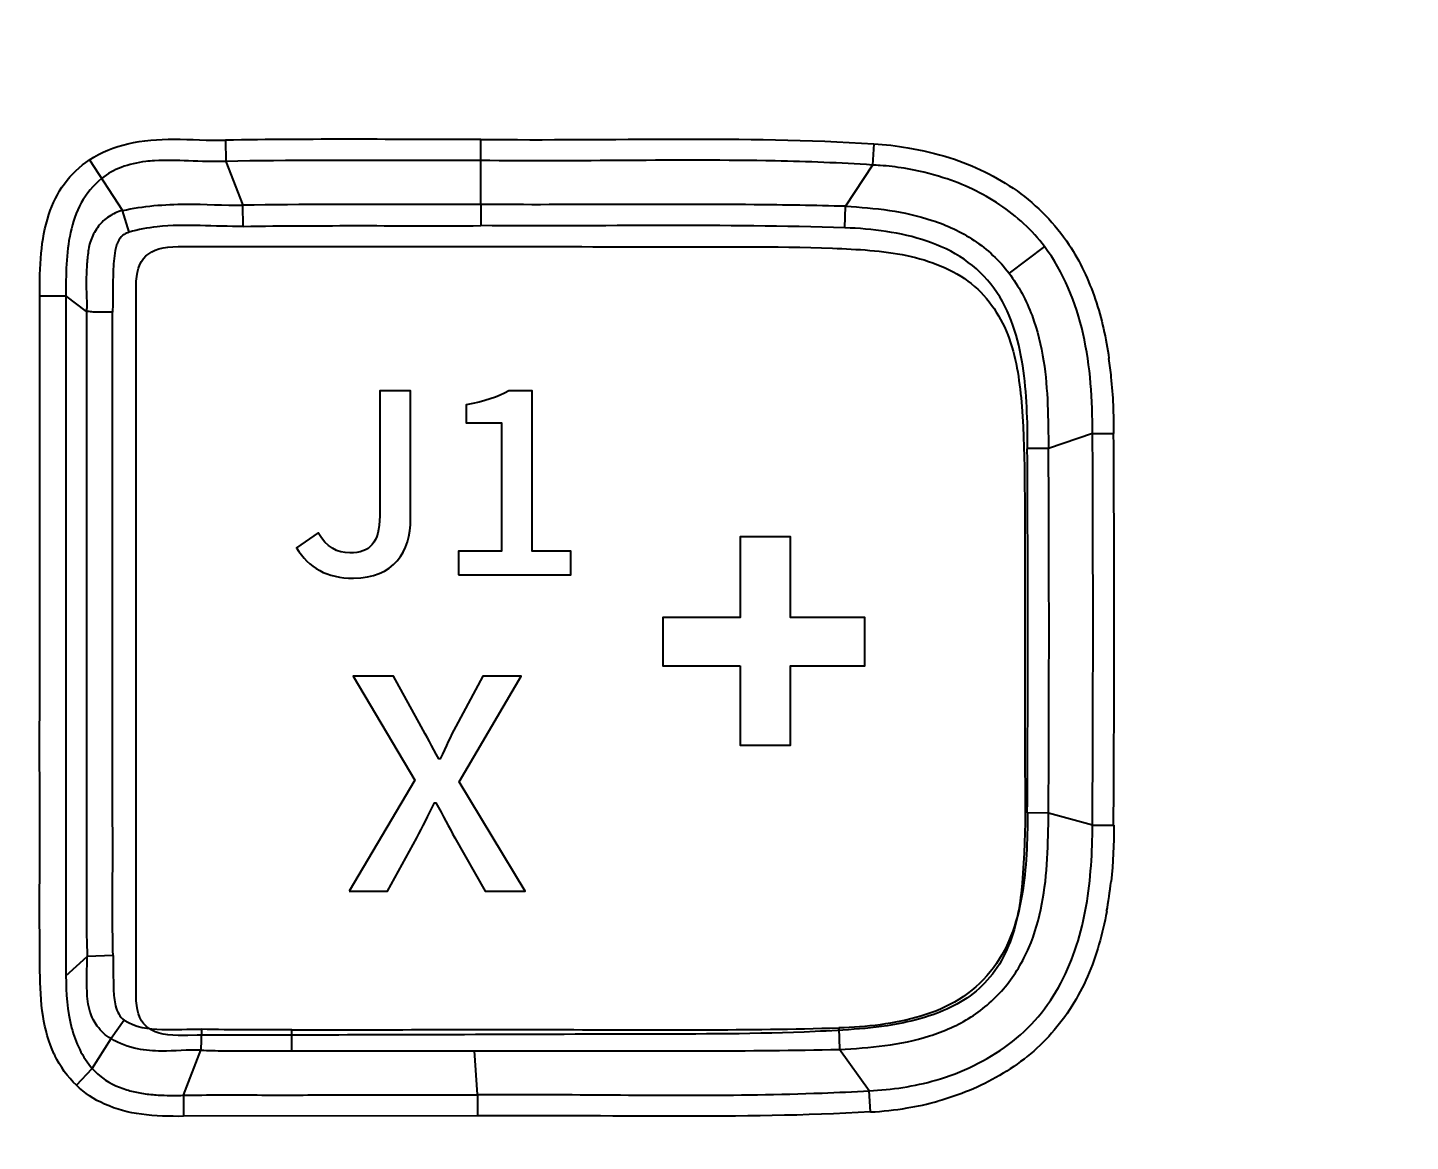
# Model space of a CAD drawing. Header units: millimetres. Extents: x 4086 to 8300, y 123 to 1549.
# Drawn here: x 7001.11 to 7017.53, y 1058.76 to 1071.99 of the extents above; entities that cross this region are included whole.
import ezdxf

# ---------------------------------------------------------------- set-up
doc = ezdxf.new("R2010")
doc.units = ezdxf.units.MM
for name, color, linetype in [('00_COMPONENTS', 7, 'Continuous'), ('layer 1', 7, 'Continuous'), ('layer 4', 7, 'Continuous'), ('尺寸', 3, 'Continuous')]:
    doc.layers.add(name, color=color, linetype=linetype)
doc.styles.add('思源黑', font='SourceHanSansCN-Normal.ttf')
doc.dimstyles.get("Standard").update_dxf_attribs({"dimscale": 6, "dimtxt": 7, "dimasz": 3, "dimexe": 0.18, "dimexo": 0.0625, "dimgap": 0.8, "dimtad": 1, "dimtoh": 1, "dimdec": 1, "dimzin": 0, "dimdsep": 46, "dimtxsty": '思源黑', "dimcen": 0.09, "dimclrd": 256, "dimclre": 256, "dimclrt": 256, "dimadec": 0, "dimazin": 2, "dimtfac": 1, "dimtdec": 1, "dimtofl": 0, "dimtmove": 0, "dimatfit": 3, "dimfxl": 1, "dimtolj": 1, "dimtzin": 0, "dimarcsym": 0})

# ---------------------------------------------------------------- blocks, each defined once
blk = doc.blocks.new('*D485')
at = {"layer": 'Defpoints', "color": 0}
for p in [(7014.166, 1113.468), (7016.427, 954.612), (7106.931, 954.612)]:
    blk.add_point(p, dxfattribs=at)
at = {"layer": '尺寸', "lineweight": -2}
for p, q in [((7014.354, 1113.468), (7107.471, 1113.468)), ((7106.931, 1104.468), (7106.931, 963.612)), ((7016.615, 954.612), (7107.471, 954.612))]:
    blk.add_line(p, q, dxfattribs=at)
at = {"layer": '尺寸'}
for points in [[(7108.431, 1104.468), (7105.431, 1104.468), (7106.931, 1113.468)], [(7105.431, 963.612), (7108.431, 963.612), (7106.931, 954.612)]]:
    blk.add_solid(points, dxfattribs=at)
at = {"layer": '尺寸', "insert": (7084.808, 1054.965), "char_height": 21, "attachment_point": 5, "rotation": 90, "style": '思源黑'}
blk.add_mtext('\\A1;158.9', dxfattribs=at)

msp = doc.modelspace()

# ---------------------------------------------------------------- linework, layer by layer
at = {"layer": '00_COMPONENTS', "color": 7, "linetype": 'Continuous'}
for p, q in [((7003.456, 1070.654), (7003.461, 1070.403)), ((7006.489, 1070.413), (7006.49, 1070.664)), ((7011.159, 1070.612), (7011.143, 1070.359)), ((7001.842, 1070.42), (7002.233, 1069.818)), ((7003.461, 1070.403), (7003.665, 1069.882)), ((7006.489, 1069.89), (7006.489, 1070.413)), ((7011.143, 1070.359), (7010.824, 1069.869)), ((7002.311, 1069.56), (7002.233, 1069.818)), ((7003.669, 1069.631), (7003.665, 1069.882)), ((7006.489, 1069.89), (7006.489, 1069.639)), ((7010.815, 1069.613), (7010.824, 1069.869))]:
    msp.add_line(p, q, dxfattribs=at)
at = {"layer": '00_COMPONENTS', "linetype": 'Continuous'}
for p, q in [((7013.187, 1069.391), (7012.766, 1069.074)), ((7001.25, 1068.804), (7001.561, 1068.804)), ((7001.805, 1068.621), (7001.561, 1068.804)), ((7013.758, 1067.17), (7013.235, 1066.991)), ((7013.758, 1067.17), (7014.009, 1067.171)), ((7013.235, 1066.991), (7012.984, 1066.99)), ((7013.235, 1062.661), (7012.984, 1062.663)), ((7013.757, 1062.517), (7013.235, 1062.661)), ((7013.757, 1062.517), (7014.008, 1062.515)), ((7001.562, 1060.729), (7001.814, 1060.958)), ((7002.121, 1060.967), (7001.814, 1060.958)), ((7002.254, 1060.202), (7002.098, 1059.981)), ((7003.172, 1060.092), (7003.165, 1059.844)), ((7004.247, 1059.836), (7004.247, 1060.087)), ((7010.744, 1060.109), (7010.751, 1059.853)), ((7001.875, 1059.625), (7002.098, 1059.981)), ((7002.957, 1059.308), (7003.165, 1059.844)), ((7006.45, 1059.316), (7006.416, 1059.836)), ((7011.105, 1059.362), (7010.751, 1059.853)), ((7001.686, 1059.427), (7001.875, 1059.625)), ((7002.957, 1059.308), (7002.96, 1059.058)), ((7006.45, 1059.316), (7006.452, 1059.064)), ((7011.119, 1059.11), (7011.105, 1059.362)), ((7006.452, 1059.062), (7002.96, 1059.058))]:
    msp.add_line(p, q, dxfattribs=at)
at = {"layer": '00_COMPONENTS', "color": 7, "linetype": 'Continuous'}
for centre, radius, start, end in [((7010.981, 1066.929), 3.434, 85.7752, 87.2922), ((7010.987, 1066.999), 3.364, 80.8991, 85.7885)]:
    msp.add_arc(centre, radius, start, end, dxfattribs=at)
at = {"layer": '00_COMPONENTS', "linetype": 'Continuous'}
for centre, radius, start, end in [((7008.614, 1067.282), 5.396, 5.9473, 8.3094), ((7008.129, 1067.238), 5.883, 359.3483, 5.8815), ((6578.442, 1064.934), 435.322, 359.68181, 0.29428), ((6585.395, 1064.918), 428.62, 359.67875, 0.30116), ((6609.156, 1064.856), 403.833, 359.68877, 0.30271), ((6616.051, 1064.838), 397.19, 359.68607, 0.31066), ((7009.127, 1062.37), 4.879, 349.6068, 353.8442), ((7002.687, 1060.39), 1.396, 205.0854, 205.8625), ((7005.316, 1570.345), 510.51, 269.88002, 270.12343), ((7009.574, 1084.664), 25.348, 272.1929, 273.4632), ((7010.974, 1062.686), 3.576, 279.3191, 285.3459), ((7010.888, 1063.222), 4.119, 273.2248, 279.303)]:
    msp.add_arc(centre, radius, start, end, dxfattribs=at)
at = {"layer": '00_COMPONENTS', "color": 7, "linetype": 'Continuous'}
for points, knots in [([(6896.534, 959.912), (6900.632, 959.912), (6908.829, 959.912), (6921.124, 959.912), (6933.42, 959.912), (6945.715, 959.912), (6958.011, 959.912), (6968.257, 959.912), (6976.454, 959.912), (6982.602, 959.912), (6988.75, 959.912), (6994.896, 959.911), (7001.047, 959.916), (7006.169, 959.924), (7010.262, 959.995), (7013.33, 960.166), (7016.373, 960.607), (7019.316, 961.625), (7021.287, 963.36), (7022.38, 965.093), (7023.177, 966.989), (7023.749, 969.501), (7024.017, 972.564), (7024.091, 975.633), (7024.124, 978.706), (7024.148, 981.781), (7024.163, 985.884), (7024.163, 991.009), (7024.163, 999.205), (7024.163, 1009.448), (7024.163, 1021.743), (7024.163, 1034.038), (7024.163, 1046.334), (7024.163, 1058.629), (7024.163, 1068.871), (7024.163, 1077.069), (7024.163, 1082.195), (7024.148, 1086.298), (7024.123, 1089.37), (7024.091, 1092.442), (7024.016, 1095.513), (7023.749, 1098.58), (7023.065, 1101.589), (7021.682, 1104.381), (7019.314, 1106.445), (7016.387, 1107.468), (7013.342, 1107.911), (7010.265, 1108.082), (7006.166, 1108.153), (7001.045, 1108.16), (6994.897, 1108.165), (6988.75, 1108.164), (6982.602, 1108.165), (6976.454, 1108.165), (6968.257, 1108.165), (6958.011, 1108.165), (6945.715, 1108.165), (6933.42, 1108.165), (6921.124, 1108.165), (6908.829, 1108.165), (6900.632, 1108.165), (6896.534, 1108.165)], [0, 0, 0, 0, 0.031258, 0.062515, 0.093773, 0.12503, 0.156288, 0.187546, 0.203174, 0.218804, 0.234431, 0.250064, 0.265681, 0.281339, 0.289127, 0.296905, 0.304752, 0.31255, 0.3203, 0.3242, 0.328112, 0.335929, 0.343723, 0.351535, 0.359344, 0.367155, 0.374992, 0.390635, 0.406242, 0.437497, 0.468755, 0.500012, 0.53127, 0.562527, 0.593784, 0.609382, 0.625053, 0.632872, 0.640675, 0.648485, 0.656303, 0.664103, 0.671927, 0.679731, 0.68745, 0.6952, 0.703045, 0.71088, 0.718683, 0.734311, 0.749937, 0.765568, 0.781197, 0.796825, 0.812455, 0.843712, 0.87497, 0.906227, 0.937485, 0.968742, 1, 1, 1, 1]), ([(7001.358, 1069.77), (7001.401, 1069.9), (7001.523, 1070.152), (7001.727, 1070.345), (7001.842, 1070.42)], [0, 0, 0, 0, 0.500149, 1, 1, 1, 1]), ([(7002.614, 1070.41), (7002.579, 1070.408), (7002.445, 1070.396), (7002.311, 1070.367), (7002.218, 1070.331)], [0, 0, 0, 0, 0.258686, 1, 1, 1, 1]), ([(7003.461, 1070.403), (7003.313, 1070.398), (7003.031, 1070.408), (7002.748, 1070.419), (7002.614, 1070.41)], [0, 0, 0, 0, 0.523395, 1, 1, 1, 1]), ([(7006.489, 1070.413), (7006.236, 1070.412), (7005.227, 1070.412), (7004.217, 1070.417), (7003.461, 1070.403)], [0, 0, 0, 0, 0.25072, 1, 1, 1, 1]), ([(7011.143, 1070.359), (7010.759, 1070.385), (7009.207, 1070.443), (7007.655, 1070.398), (7006.489, 1070.413)], [0, 0, 0, 0, 0.248447, 1, 1, 1, 1]), ([(7012.065, 1070.445), (7012.347, 1070.354), (7012.89, 1070.095), (7013.315, 1069.66), (7013.478, 1069.414)], [0, 0, 0, 0, 0.500256, 1, 1, 1, 1]), ([(7013.187, 1069.391), (7013.041, 1069.584), (7012.672, 1069.924), (7012.221, 1070.133), (7011.985, 1070.209)], [0, 0, 0, 0, 0.494409, 1, 1, 1, 1]), ([(7002.233, 1069.818), (7002.479, 1069.873), (7002.961, 1069.912), (7003.439, 1069.881), (7003.665, 1069.882)], [0, 0, 0, 0, 0.527268, 1, 1, 1, 1]), ([(7006.489, 1069.89), (7006.254, 1069.89), (7005.313, 1069.89), (7004.372, 1069.893), (7003.665, 1069.882)], [0, 0, 0, 0, 0.249376, 1, 1, 1, 1]), ([(7010.824, 1069.869), (7010.461, 1069.879), (7009.017, 1069.902), (7007.572, 1069.884), (7006.489, 1069.89)], [0, 0, 0, 0, 0.250956, 1, 1, 1, 1]), ([(7003.669, 1069.631), (7003.328, 1069.625), (7002.87, 1069.675), (7002.419, 1069.593), (7002.311, 1069.56)], [0, 0, 0, 0, 0.750634, 1, 1, 1, 1])]:
    msp.add_open_spline(points, degree=3, knots=knots, dxfattribs=at)
for points in [[(7001.842, 1070.42), (7001.978, 1070.511), (7002.136, 1070.574), (7002.297, 1070.612)], [(7002.297, 1070.612), (7002.475, 1070.654), (7002.66, 1070.667), (7002.844, 1070.666)], [(7002.844, 1070.666), (7003.048, 1070.665), (7003.252, 1070.65), (7003.456, 1070.654)], [(7006.49, 1070.664), (7005.479, 1070.661), (7004.468, 1070.673), (7003.456, 1070.654)], [(7006.49, 1070.664), (7008.046, 1070.646), (7009.605, 1070.708), (7011.159, 1070.612)], [(7011.159, 1070.612), (7011.294, 1070.603), (7011.43, 1070.587), (7011.564, 1070.565)], [(7011.564, 1070.565), (7011.733, 1070.536), (7011.902, 1070.497), (7012.065, 1070.445)], [(7002.218, 1070.331), (7002.134, 1070.299), (7002.054, 1070.255), (7001.985, 1070.199)], [(7011.985, 1070.209), (7011.833, 1070.258), (7011.677, 1070.295), (7011.519, 1070.321)], [(7001.268, 1069.311), (7001.282, 1069.466), (7001.309, 1069.622), (7001.358, 1069.77)], [(7003.669, 1069.631), (7004.609, 1069.645), (7005.549, 1069.636), (7006.489, 1069.639)], [(7010.815, 1069.613), (7009.374, 1069.661), (7007.931, 1069.629), (7006.489, 1069.639)]]:
    msp.add_open_spline(points, degree=3, dxfattribs=at)
at = {"layer": '00_COMPONENTS', "linetype": 'Continuous'}
for points, knots in [([(7001.985, 1070.199), (7001.888, 1070.12), (7001.722, 1069.921), (7001.563, 1069.437), (7001.56, 1069.056), (7001.561, 1068.804)], [0, 0, 0, 0, 0.249623, 0.499856, 1, 1, 1, 1]), ([(7002.233, 1069.818), (7002.205, 1069.813), (7002.15, 1069.792), (7002.074, 1069.751), (7002.003, 1069.7), (7001.947, 1069.634), (7001.9, 1069.56), (7001.861, 1069.483), (7001.836, 1069.4), (7001.819, 1069.285), (7001.808, 1069.141), (7001.8, 1068.967), (7001.806, 1068.794), (7001.811, 1068.678), (7001.805, 1068.621)], [0, 0, 0, 0, 0.062458, 0.125373, 0.187454, 0.249591, 0.31233, 0.374821, 0.436961, 0.499547, 0.624908, 0.749802, 0.875042, 1, 1, 1, 1]), ([(7010.824, 1069.869), (7011.171, 1069.851), (7011.708, 1069.791), (7012.371, 1069.486), (7012.652, 1069.226), (7012.766, 1069.074)], [0, 0, 0, 0, 0.481435, 0.736498, 1, 1, 1, 1]), ([(7012.984, 1066.99), (7012.988, 1067.154), (7012.982, 1067.484), (7012.94, 1067.977), (7012.832, 1068.462), (7012.61, 1068.911), (7012.247, 1069.263), (7011.793, 1069.473), (7011.309, 1069.58), (7010.98, 1069.609), (7010.815, 1069.613)], [0, 0, 0, 0, 0.124961, 0.250026, 0.375078, 0.500074, 0.625055, 0.750064, 0.875032, 1, 1, 1, 1]), ([(7002.311, 1069.56), (7002.29, 1069.554), (7002.25, 1069.539), (7002.202, 1069.494), (7002.174, 1069.436), (7002.147, 1069.355), (7002.132, 1069.249), (7002.12, 1069.079), (7002.119, 1068.866), (7002.12, 1068.696), (7002.115, 1068.61)], [0, 0, 0, 0, 0.062605, 0.124497, 0.187052, 0.249362, 0.374587, 0.499714, 0.749523, 1, 1, 1, 1]), ([(7013.478, 1069.414), (7013.61, 1069.213), (7013.817, 1068.772), (7013.919, 1068.3), (7013.953, 1068.062)], [0, 0, 0, 0, 0.500102, 1, 1, 1, 1]), ([(7013.758, 1067.17), (7013.758, 1067.567), (7013.714, 1068.344), (7013.415, 1069.09), (7013.187, 1069.391)], [0, 0, 0, 0, 0.512578, 1, 1, 1, 1]), ([(7012.766, 1069.074), (7012.881, 1068.921), (7013.059, 1068.584), (7013.23, 1067.875), (7013.231, 1067.339), (7013.235, 1066.991)], [0, 0, 0, 0, 0.264083, 0.519233, 1, 1, 1, 1]), ([(7001.29, 1060.245), (7001.262, 1060.423), (7001.25, 1060.781), (7001.249, 1061.494), (7001.25, 1062.385), (7001.249, 1063.454), (7001.25, 1064.524), (7001.25, 1065.594), (7001.25, 1067.021), (7001.25, 1068.091), (7001.25, 1068.804)], [0, 0, 0, 0, 0.062992, 0.125246, 0.249992, 0.374983, 0.499984, 0.624988, 0.749992, 1, 1, 1, 1]), ([(7001.561, 1068.804), (7001.561, 1067.457), (7001.562, 1065.435), (7001.56, 1063.077), (7001.563, 1061.733), (7001.559, 1061.063), (7001.562, 1060.729)], [0, 0, 0, 0, 0.500658, 0.750965, 0.876088, 1, 1, 1, 1]), ([(7001.805, 1068.621), (7001.805, 1067.983), (7001.805, 1066.709), (7001.805, 1065.116), (7001.805, 1063.841), (7001.804, 1062.885), (7001.808, 1061.924), (7001.801, 1061.281), (7001.815, 1060.958)], [0, 0, 0, 0, 0.249481, 0.498968, 0.62371, 0.748487, 0.873292, 1, 1, 1, 1]), ([(7002.115, 1068.61), (7002.058, 1068.61), (7001.976, 1068.609), (7001.872, 1068.613), (7001.826, 1068.62), (7001.805, 1068.621)], [0, 0, 0, 0, 0.553281, 0.795907, 1, 1, 1, 1]), ([(7002.122, 1060.967), (7002.112, 1061.287), (7002.119, 1061.926), (7002.115, 1062.882), (7002.116, 1063.837), (7002.116, 1065.11), (7002.116, 1066.701), (7002.116, 1067.974), (7002.116, 1068.61)], [0, 0, 0, 0, 0.125615, 0.250604, 0.375517, 0.500428, 0.75021, 1, 1, 1, 1]), ([(7012.984, 1062.663), (7012.987, 1062.498), (7012.979, 1062.169), (7012.93, 1061.677), (7012.809, 1061.194), (7012.564, 1060.756), (7012.185, 1060.424), (7011.723, 1060.232), (7011.237, 1060.137), (7010.908, 1060.112), (7010.744, 1060.109)], [0, 0, 0, 0, 0.124955, 0.250014, 0.375079, 0.500047, 0.62503, 0.750066, 0.87504, 1, 1, 1, 1]), ([(7010.751, 1059.853), (7011.111, 1059.87), (7011.66, 1059.92), (7012.329, 1060.215), (7012.744, 1060.579), (7013.023, 1061.053), (7013.223, 1061.753), (7013.23, 1062.3), (7013.235, 1062.661)], [0, 0, 0, 0, 0.249564, 0.374714, 0.499795, 0.624895, 0.750064, 1, 1, 1, 1]), ([(7011.896, 1059.488), (7012.204, 1059.577), (7012.652, 1059.789), (7013.127, 1060.229), (7013.486, 1060.769), (7013.721, 1061.552), (7013.756, 1062.196), (7013.757, 1062.517)], [0, 0, 0, 0, 0.249587, 0.374886, 0.500144, 0.749949, 1, 1, 1, 1]), ([(7013.926, 1061.49), (7013.878, 1061.227), (7013.735, 1060.707), (7013.448, 1060.244), (7013.271, 1060.044)], [0, 0, 0, 0, 0.500151, 1, 1, 1, 1]), ([(7002.098, 1059.981), (7002.033, 1060.015), (7001.932, 1060.115), (7001.828, 1060.314), (7001.81, 1060.538), (7001.806, 1060.758), (7001.816, 1060.894), (7001.814, 1060.958)], [0, 0, 0, 0, 0.207157, 0.380409, 0.620713, 0.822072, 1, 1, 1, 1]), ([(7002.121, 1060.967), (7002.126, 1060.834), (7002.12, 1060.632), (7002.139, 1060.372), (7002.199, 1060.237), (7002.254, 1060.202)], [0, 0, 0, 0, 0.503038, 0.75437, 1, 1, 1, 1]), ([(7001.562, 1060.729), (7001.564, 1060.521), (7001.586, 1060.13), (7001.755, 1059.76), (7001.875, 1059.625)], [0, 0, 0, 0, 0.534354, 1, 1, 1, 1]), ([(7002.254, 1060.202), (7002.38, 1060.114), (7002.711, 1060.073), (7003.015, 1060.096), (7003.172, 1060.092)], [0, 0, 0, 0, 0.496576, 1, 1, 1, 1]), ([(7004.247, 1060.087), (7005.329, 1060.086), (7007.495, 1060.094), (7009.661, 1060.077), (7010.744, 1060.109)], [0, 0, 0, 0, 0.499683, 1, 1, 1, 1]), ([(7003.165, 1059.844), (7003.009, 1059.848), (7002.758, 1059.824), (7002.393, 1059.846), (7002.195, 1059.923), (7002.098, 1059.981)], [0, 0, 0, 0, 0.429659, 0.690363, 1, 1, 1, 1]), ([(7013.271, 1060.044), (7013.096, 1059.845), (7012.672, 1059.51), (7012.176, 1059.308), (7011.921, 1059.238)], [0, 0, 0, 0, 0.499906, 1, 1, 1, 1]), ([(7003.165, 1059.844), (7003.256, 1059.84), (7003.617, 1059.831), (7003.977, 1059.837), (7004.247, 1059.836)], [0, 0, 0, 0, 0.252541, 1, 1, 1, 1]), ([(7006.416, 1059.836), (7006.776, 1059.837), (7008.221, 1059.836), (7009.666, 1059.829), (7010.751, 1059.853)], [0, 0, 0, 0, 0.249246, 1, 1, 1, 1]), ([(7001.875, 1059.625), (7001.901, 1059.595), (7002.017, 1059.482), (7002.167, 1059.409), (7002.284, 1059.374)], [0, 0, 0, 0, 0.243979, 1, 1, 1, 1]), ([(7002.615, 1059.314), (7002.642, 1059.312), (7002.756, 1059.305), (7002.871, 1059.305), (7002.957, 1059.308)], [0, 0, 0, 0, 0.244319, 1, 1, 1, 1]), ([(7002.957, 1059.308), (7003.25, 1059.314), (7003.833, 1059.31), (7004.998, 1059.313), (7005.87, 1059.31), (7006.45, 1059.315)], [0, 0, 0, 0, 0.251387, 0.501242, 1, 1, 1, 1]), ([(7006.45, 1059.316), (7006.793, 1059.319), (7008.157, 1059.316), (7009.523, 1059.295), (7010.544, 1059.335)], [0, 0, 0, 0, 0.251205, 1, 1, 1, 1])]:
    msp.add_open_spline(points, degree=3, knots=knots, dxfattribs=at)
for points in [[(7001.25, 1068.804), (7001.25, 1068.973), (7001.252, 1069.143), (7001.268, 1069.311)], [(7014.011, 1062.515), (7014.012, 1062.292), (7014.002, 1062.068), (7013.978, 1061.847)], [(7001.422, 1059.798), (7001.356, 1059.938), (7001.314, 1060.091), (7001.29, 1060.245)], [(7004.247, 1060.087), (7003.888, 1060.088), (7003.53, 1060.082), (7003.172, 1060.092)], [(7001.686, 1059.427), (7001.58, 1059.526), (7001.494, 1059.65), (7001.43, 1059.781)], [(7002.021, 1059.203), (7001.898, 1059.258), (7001.782, 1059.333), (7001.686, 1059.427)], [(7011.105, 1059.362), (7011.372, 1059.374), (7011.64, 1059.414), (7011.896, 1059.488)], [(7002.284, 1059.374), (7002.334, 1059.358), (7002.386, 1059.346), (7002.438, 1059.337)], [(7002.438, 1059.337), (7002.496, 1059.326), (7002.555, 1059.319), (7002.615, 1059.314)], [(7002.458, 1059.082), (7002.308, 1059.103), (7002.159, 1059.141), (7002.021, 1059.203)], [(7002.96, 1059.058), (7002.793, 1059.057), (7002.624, 1059.059), (7002.458, 1059.082)], [(7011.119, 1059.11), (7009.566, 1059.021), (7008.008, 1059.076), (7006.452, 1059.064)]]:
    msp.add_open_spline(points, degree=3, dxfattribs=at)
at = {"layer": 'layer 1', "color": 49}
msp.add_open_spline([(6982.065, 1106.132), (6982.065, 1106.132), (6982.065, 961.632), (6982.065, 961.632), (6982.065, 961.632), (6982.065, 961.632), (6988.219, 961.632), (6988.219, 961.632), (6988.219, 961.632), (6992.808, 961.632), (6997.396, 961.631), (7001.985, 961.639), (7001.985, 961.639), (7004.264, 961.643), (7006.542, 961.649), (7008.82, 961.697), (7008.82, 961.697), (7010.628, 961.736), (7012.443, 961.801), (7014.235, 962.06), (7014.235, 962.06), (7015.941, 962.307), (7017.943, 962.825), (7019.258, 963.998), (7019.258, 963.998), (7020.536, 965.138), (7021.24, 966.945), (7021.601, 968.579), (7021.601, 968.579), (7021.878, 969.83), (7021.993, 971.113), (7022.07, 972.39), (7022.07, 972.39), (7022.209, 974.696), (7022.224, 977.008), (7022.235, 979.319), (7022.235, 979.319), (7022.26, 984.39), (7022.265, 989.461), (7022.265, 994.533), (7022.265, 994.533), (7022.265, 994.533), (7022.265, 1073.231), (7022.265, 1073.231), (7022.265, 1073.231), (7022.265, 1078.303), (7022.26, 1083.374), (7022.235, 1088.445), (7022.235, 1088.445), (7022.224, 1090.756), (7022.209, 1093.068), (7022.07, 1095.374), (7022.07, 1095.374), (7021.993, 1096.651), (7021.878, 1097.934), (7021.601, 1099.185), (7021.601, 1099.185), (7021.24, 1100.819), (7020.536, 1102.626), (7019.258, 1103.766), (7019.258, 1103.766), (7017.943, 1104.939), (7015.941, 1105.457), (7014.235, 1105.704), (7014.235, 1105.704), (7013.342, 1105.833), (7012.441, 1105.906), (7011.541, 1105.96), (7011.541, 1105.96), (7009.183, 1106.101), (7006.819, 1106.111), (7004.458, 1106.118), (7004.458, 1106.118), (6999.045, 1106.133), (6993.632, 1106.132), (6988.219, 1106.132), (6988.219, 1106.132), (6988.219, 1106.132), (6982.065, 1106.132), (6982.065, 1106.132)], degree=3, knots=[0, 0, 0, 0, 0.047619, 0.047619, 0.047619, 0.047619, 0.095238, 0.095238, 0.095238, 0.095238, 0.142857, 0.142857, 0.142857, 0.142857, 0.190476, 0.190476, 0.190476, 0.190476, 0.238095, 0.238095, 0.238095, 0.238095, 0.285714, 0.285714, 0.285714, 0.285714, 0.333333, 0.333333, 0.333333, 0.333333, 0.380952, 0.380952, 0.380952, 0.380952, 0.428571, 0.428571, 0.428571, 0.428571, 0.47619, 0.47619, 0.47619, 0.47619, 0.52381, 0.52381, 0.52381, 0.52381, 0.571429, 0.571429, 0.571429, 0.571429, 0.619048, 0.619048, 0.619048, 0.619048, 0.666667, 0.666667, 0.666667, 0.666667, 0.714286, 0.714286, 0.714286, 0.714286, 0.761905, 0.761905, 0.761905, 0.761905, 0.809524, 0.809524, 0.809524, 0.809524, 0.857143, 0.857143, 0.857143, 0.857143, 0.904762, 0.904762, 0.904762, 0.904762, 1, 1, 1, 1], dxfattribs=at)
at = {"layer": 'layer 4'}
for points, knots in [([(7012.918, 1067.491), (7012.893, 1067.764), (7012.862, 1068.038), (7012.768, 1068.297), (7012.768, 1068.297), (7012.677, 1068.546), (7012.528, 1068.781), (7012.318, 1068.95), (7012.318, 1068.95), (7012.105, 1069.122), (7011.83, 1069.225), (7011.552, 1069.284), (7011.552, 1069.284), (7011.261, 1069.345), (7010.967, 1069.358), (7010.667, 1069.372), (7010.667, 1069.372), (7009.98, 1069.396), (7009.292, 1069.387), (7008.604, 1069.388), (7008.604, 1069.388), (7007.212, 1069.391), (7005.82, 1069.391), (7004.428, 1069.391), (7004.428, 1069.391), (7003.85, 1069.39), (7003.472, 1069.39), (7002.894, 1069.39), (7002.894, 1069.39), (7002.541, 1069.389), (7002.395, 1069.252), (7002.395, 1068.921), (7002.395, 1068.921), (7002.395, 1066.11), (7002.395, 1063.299), (7002.395, 1060.488), (7002.395, 1060.488), (7002.395, 1060.157), (7002.542, 1060.019), (7002.896, 1060.02), (7002.896, 1060.02), (7004.096, 1060.022), (7005.097, 1060.025), (7006.297, 1060.028), (7006.297, 1060.028), (7006.998, 1060.03), (7007.698, 1060.033), (7008.398, 1060.034), (7008.398, 1060.034), (7009.086, 1060.035), (7009.775, 1060.034), (7010.462, 1060.065), (7010.462, 1060.065), (7010.814, 1060.082), (7011.168, 1060.098), (7011.513, 1060.17), (7011.513, 1060.17), (7011.749, 1060.218), (7011.98, 1060.293), (7012.186, 1060.414), (7012.186, 1060.414), (7012.293, 1060.476), (7012.391, 1060.552), (7012.475, 1060.639), (7012.475, 1060.639), (7012.565, 1060.732), (7012.639, 1060.838), (7012.698, 1060.95), (7012.698, 1060.95), (7012.822, 1061.186), (7012.879, 1061.45), (7012.909, 1061.71), (7012.909, 1061.71), (7012.98, 1062.344), (7012.951, 1062.982), (7012.954, 1063.617), (7012.954, 1063.617), (7012.956, 1064.269), (7012.954, 1064.921), (7012.952, 1065.573), (7012.952, 1065.573), (7012.95, 1066.212), (7012.963, 1066.853), (7012.918, 1067.491)], [0, 0, 0, 0, 0.045455, 0.045455, 0.045455, 0.045455, 0.090909, 0.090909, 0.090909, 0.090909, 0.136364, 0.136364, 0.136364, 0.136364, 0.181818, 0.181818, 0.181818, 0.181818, 0.227273, 0.227273, 0.227273, 0.227273, 0.272727, 0.272727, 0.272727, 0.272727, 0.318182, 0.318182, 0.318182, 0.318182, 0.363636, 0.363636, 0.363636, 0.363636, 0.409091, 0.409091, 0.409091, 0.409091, 0.454545, 0.454545, 0.454545, 0.454545, 0.5, 0.5, 0.5, 0.5, 0.545455, 0.545455, 0.545455, 0.545455, 0.590909, 0.590909, 0.590909, 0.590909, 0.636364, 0.636364, 0.636364, 0.636364, 0.681818, 0.681818, 0.681818, 0.681818, 0.727273, 0.727273, 0.727273, 0.727273, 0.772727, 0.772727, 0.772727, 0.772727, 0.818182, 0.818182, 0.818182, 0.818182, 0.863636, 0.863636, 0.863636, 0.863636, 0.909091, 0.909091, 0.909091, 0.909091, 1, 1, 1, 1]), ([(7004.977, 1065.451), (7004.663, 1065.451), (7004.447, 1065.572), (7004.301, 1065.813), (7004.301, 1065.813), (7004.301, 1065.813), (7004.558, 1065.989), (7004.558, 1065.989), (7004.558, 1065.989), (7004.657, 1065.819), (7004.784, 1065.751), (7004.936, 1065.751), (7004.936, 1065.751), (7005.171, 1065.751), (7005.289, 1065.87), (7005.289, 1066.191), (7005.289, 1066.191), (7005.289, 1066.191), (7005.289, 1067.678), (7005.289, 1067.678), (7005.289, 1067.678), (7005.289, 1067.678), (7005.657, 1067.678), (7005.657, 1067.678), (7005.657, 1067.678), (7005.657, 1067.678), (7005.657, 1066.158), (7005.657, 1066.158), (7005.657, 1066.158), (7005.657, 1065.766), (7005.454, 1065.451), (7004.977, 1065.451)], [0, 0, 0, 0, 0.111111, 0.111111, 0.111111, 0.111111, 0.222222, 0.222222, 0.222222, 0.222222, 0.333333, 0.333333, 0.333333, 0.333333, 0.444444, 0.444444, 0.444444, 0.444444, 0.555556, 0.555556, 0.555556, 0.555556, 0.666667, 0.666667, 0.666667, 0.666667, 0.777778, 0.777778, 0.777778, 0.777778, 1, 1, 1, 1]), ([(7006.225, 1065.489), (7006.225, 1065.489), (7006.225, 1065.772), (7006.225, 1065.772), (7006.225, 1065.772), (7006.225, 1065.772), (7006.736, 1065.772), (7006.736, 1065.772), (7006.736, 1065.772), (7006.736, 1065.772), (7006.736, 1067.295), (7006.736, 1067.295), (7006.736, 1067.295), (7006.736, 1067.295), (7006.317, 1067.295), (7006.317, 1067.295), (7006.317, 1067.295), (7006.317, 1067.295), (7006.317, 1067.512), (7006.317, 1067.512), (7006.317, 1067.512), (7006.536, 1067.55), (7006.691, 1067.601), (7006.825, 1067.678), (7006.825, 1067.678), (7006.825, 1067.678), (7007.101, 1067.678), (7007.101, 1067.678), (7007.101, 1067.678), (7007.101, 1067.678), (7007.101, 1065.772), (7007.101, 1065.772), (7007.101, 1065.772), (7007.101, 1065.772), (7007.558, 1065.772), (7007.558, 1065.772), (7007.558, 1065.772), (7007.558, 1065.772), (7007.558, 1065.489), (7007.558, 1065.489), (7007.558, 1065.489), (7007.558, 1065.489), (7006.225, 1065.489), (7006.225, 1065.489)], [0, 0, 0, 0, 0.083333, 0.083333, 0.083333, 0.083333, 0.166667, 0.166667, 0.166667, 0.166667, 0.25, 0.25, 0.25, 0.25, 0.333333, 0.333333, 0.333333, 0.333333, 0.416667, 0.416667, 0.416667, 0.416667, 0.5, 0.5, 0.5, 0.5, 0.583333, 0.583333, 0.583333, 0.583333, 0.666667, 0.666667, 0.666667, 0.666667, 0.75, 0.75, 0.75, 0.75, 0.833333, 0.833333, 0.833333, 0.833333, 1, 1, 1, 1]), ([(7009.573, 1064.409), (7009.573, 1064.409), (7008.651, 1064.409), (7008.651, 1064.409), (7008.651, 1064.409), (7008.651, 1064.409), (7008.651, 1064.985), (7008.651, 1064.985), (7008.651, 1064.985), (7008.651, 1064.985), (7009.573, 1064.985), (7009.573, 1064.985), (7009.573, 1064.985), (7009.573, 1064.985), (7009.573, 1065.941), (7009.573, 1065.941), (7009.573, 1065.941), (7009.573, 1065.941), (7010.17, 1065.941), (7010.17, 1065.941), (7010.17, 1065.941), (7010.17, 1065.941), (7010.17, 1064.985), (7010.17, 1064.985), (7010.17, 1064.985), (7010.17, 1064.985), (7011.051, 1064.985), (7011.051, 1064.985), (7011.051, 1064.985), (7011.051, 1064.985), (7011.051, 1064.409), (7011.051, 1064.409), (7011.051, 1064.409), (7011.051, 1064.409), (7010.17, 1064.409), (7010.17, 1064.409), (7010.17, 1064.409), (7010.17, 1064.409), (7010.17, 1063.469), (7010.17, 1063.469), (7010.17, 1063.469), (7010.17, 1063.469), (7009.573, 1063.469), (7009.573, 1063.469), (7009.573, 1063.469), (7009.573, 1063.469), (7009.573, 1064.409), (7009.573, 1064.409)], [0, 0, 0, 0, 0.076923, 0.076923, 0.076923, 0.076923, 0.153846, 0.153846, 0.153846, 0.153846, 0.230769, 0.230769, 0.230769, 0.230769, 0.307692, 0.307692, 0.307692, 0.307692, 0.384615, 0.384615, 0.384615, 0.384615, 0.461538, 0.461538, 0.461538, 0.461538, 0.538462, 0.538462, 0.538462, 0.538462, 0.615385, 0.615385, 0.615385, 0.615385, 0.692308, 0.692308, 0.692308, 0.692308, 0.769231, 0.769231, 0.769231, 0.769231, 0.846154, 0.846154, 0.846154, 0.846154, 1, 1, 1, 1]), ([(7004.927, 1061.732), (7004.927, 1061.732), (7005.708, 1063.051), (7005.708, 1063.051), (7005.708, 1063.051), (7005.708, 1063.051), (7004.975, 1064.286), (7004.975, 1064.286), (7004.975, 1064.286), (7004.975, 1064.286), (7005.453, 1064.286), (7005.453, 1064.286), (7005.453, 1064.286), (7005.453, 1064.286), (7005.782, 1063.689), (7005.782, 1063.689), (7005.782, 1063.689), (7005.849, 1063.571), (7005.908, 1063.457), (7005.99, 1063.304), (7005.99, 1063.304), (7005.99, 1063.304), (7006.008, 1063.304), (7006.008, 1063.304), (7006.008, 1063.304), (7006.079, 1063.457), (7006.13, 1063.571), (7006.193, 1063.689), (7006.193, 1063.689), (7006.193, 1063.689), (7006.516, 1064.286), (7006.516, 1064.286), (7006.516, 1064.286), (7006.516, 1064.286), (7006.968, 1064.286), (7006.968, 1064.286), (7006.968, 1064.286), (7006.968, 1064.286), (7006.234, 1063.03), (7006.234, 1063.03), (7006.234, 1063.03), (7006.234, 1063.03), (7007.019, 1061.732), (7007.019, 1061.732), (7007.019, 1061.732), (7007.019, 1061.732), (7006.542, 1061.732), (7006.542, 1061.732), (7006.542, 1061.732), (7006.542, 1061.732), (7006.182, 1062.367), (7006.182, 1062.367), (7006.182, 1062.367), (7006.112, 1062.496), (7006.042, 1062.628), (7005.956, 1062.784), (7005.956, 1062.784), (7005.956, 1062.784), (7005.942, 1062.784), (7005.942, 1062.784), (7005.942, 1062.784), (7005.864, 1062.628), (7005.797, 1062.496), (7005.73, 1062.367), (7005.73, 1062.367), (7005.73, 1062.367), (7005.382, 1061.732), (7005.382, 1061.732), (7005.382, 1061.732), (7005.382, 1061.732), (7004.927, 1061.732), (7004.927, 1061.732)], [0, 0, 0, 0, 0.052632, 0.052632, 0.052632, 0.052632, 0.105263, 0.105263, 0.105263, 0.105263, 0.157895, 0.157895, 0.157895, 0.157895, 0.210526, 0.210526, 0.210526, 0.210526, 0.263158, 0.263158, 0.263158, 0.263158, 0.315789, 0.315789, 0.315789, 0.315789, 0.368421, 0.368421, 0.368421, 0.368421, 0.421053, 0.421053, 0.421053, 0.421053, 0.473684, 0.473684, 0.473684, 0.473684, 0.526316, 0.526316, 0.526316, 0.526316, 0.578947, 0.578947, 0.578947, 0.578947, 0.631579, 0.631579, 0.631579, 0.631579, 0.684211, 0.684211, 0.684211, 0.684211, 0.736842, 0.736842, 0.736842, 0.736842, 0.789474, 0.789474, 0.789474, 0.789474, 0.842105, 0.842105, 0.842105, 0.842105, 0.894737, 0.894737, 0.894737, 0.894737, 1, 1, 1, 1])]:
    msp.add_open_spline(points, degree=3, knots=knots, dxfattribs=at)

# ---------------------------------------------------------------- dimensions: what is measured, and where the dimension line sits
at = {"layer": '尺寸'}
dim = msp.add_linear_dim(base=(7106.931, 954.612), p1=(7014.166, 1113.468), p2=(7016.427, 954.612), angle=90, dimstyle='Standard', override={"dimscale": 3, "dimtxt": 7, "dimtxsty": '思源黑'}, dxfattribs=at)
dim.commit()
dim.dimension.update_dxf_attribs({"geometry": '*D485', "text_midpoint": (7106.931, 1054.965), "dimtype": 160})

doc.saveas('drawing.dxf')
